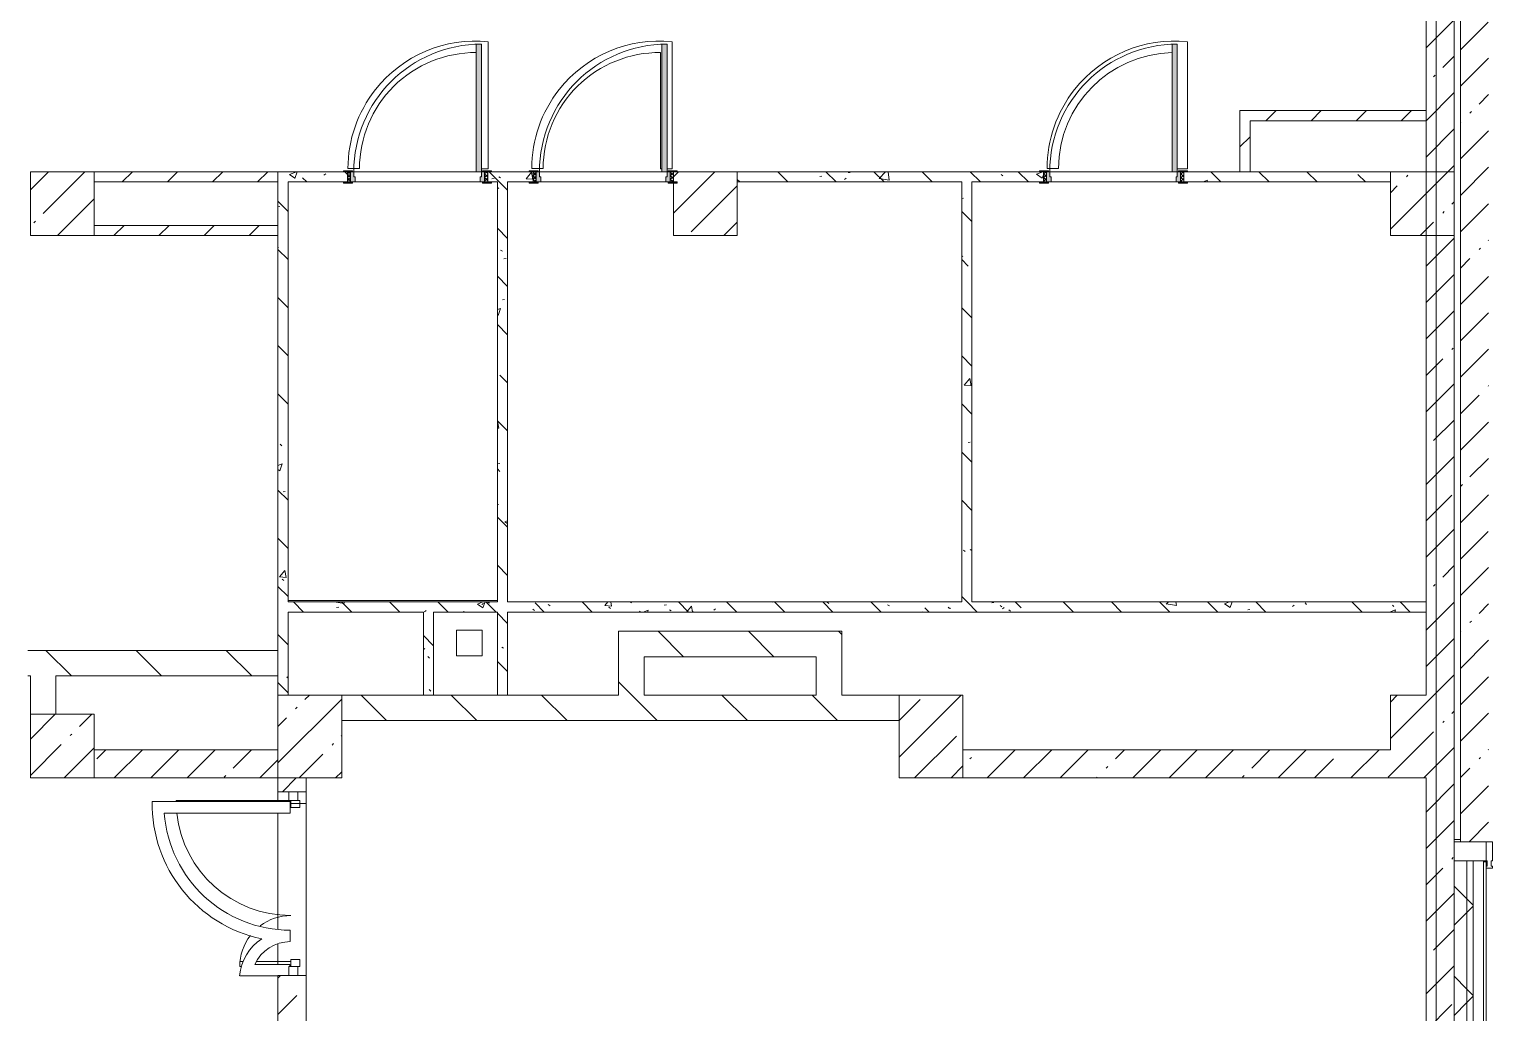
# Model space of a CAD drawing. Header units: millimetres. Extents: x -2766 to 205613, y -8553 to 29000.
# Drawn here: x 152133 to 163567, y 9060 to 16767 of the extents above; entities that cross this region are included whole.
import ezdxf

# ---------------------------------------------------------------- set-up
doc = ezdxf.new("R2010")
doc.units = ezdxf.units.MM
doc.linetypes.add('Осевая', pattern=[3175, 635, -476.25, 1587.5, -476.25])
for name, color, linetype, lineweight, true_color in [('A-DETL-GENF-4', 7, 'Continuous', 5, 0xaaaaaa), ('A-DOOR-2', 7, 'Continuous', 5, 0xaaaaaa), ('A-DOOR-3', 7, 'Continuous', 5, 0xe2e2e2), ('A-DOOR-FRAM-3', 7, 'Continuous', 5, 0xe2e2e2), ('A-DOOR-FRAM-4', 7, 'Continuous', 5, 0xaaaaaa), ('A-FLOR-2', 7, 'Continuous', 5, 0xaaaaaa), ('I-WALL-5', 7, 'Continuous', 5, 0x787878)]:
    doc.layers.add(name, color=color, linetype=linetype, lineweight=lineweight, true_color=true_color)
for name, color, linetype, lineweight in [('A-GLAZ-CWMG-3', 7, 'Continuous', 5), ('A-WALL', 7, 'Continuous', 9), ('A-WALL-3', 7, 'Continuous', 5), ('I-WALL-3', 7, 'Continuous', 5), ('S-COLS-2', 7, 'Continuous', 5), ('Оси', 7, 'Continuous', 9), ('Оси-2', 7, 'Осевая', 9)]:
    doc.layers.add(name, color=color, linetype=linetype, lineweight=lineweight)
pattern_1 = [(45, (78603, 0), (-285.1231, 285.1231), []), (45, (78888.1, 0), (-285.1231, 285.1231), [504.031, -100.806, 16.764, -84.042])]
pattern_2 = [(135, (78603, 0), (-353.5534, -353.5534), [])]
pattern_3 = [(45, (78603, 0), (-353.5534, 353.5534), []), (135, (78603, 0), (-353.5534, -353.5534), [])]
pattern_4 = [(135, (78603, 0), (-377.1708, -377.1708), [533.4, -88.9, 17.78, -88.9]), (135, (78603, 376.94), (-377.1708, -377.1708), []), (50, (78603, 0), (637.6445, -55.7866), [66.675, -733.425]), (355, (78603, 0), (-123.3494, 668.699), [53.34, -586.74]), (100.451, (78656.1, -4.65), (514.299, 612.908), [56.665, -623.315]), (46.184, (78603, 177.8), (948.7764, -147.15), [100.012, -1100.137]), (96.636, (78682.05, 165.5), (830.909, 865.997), [84.998, -934.973]), (351.184, (78603, 177.8), (830.918, 865.988), [80.01, -880.11]), (21, (78691.9, 133.35), (530.6506, -357.9283), [66.675, -733.425]), (326, (78691.9, 133.35), (216.308, 644.6585), [53.34, -586.74]), (71.451, (78736.1, 103.5), (746.9596, 286.7243), [56.665, -623.315]), (37.5, (78602.98, 0), (10.81053, 295.9426), [16.764, -562.864, 16.764, -578.866, -588.962]), (37.5, (78602.98, 0), (10.81053, 295.9426), [-1175.258, 16.764, -572.198]), (7.5, (78602.98, 0), (233.8692, 350.6318), [16.764, -322.834, 16.764, -549.529, -224.472]), (7.5, (78602.98, 0), (233.8692, 350.6318), [-905.891, 16.764, -207.708]), (327.5, (78404.74, 0), (474.5678, -20.0513), [16.764, -205.486, 16.764, -676.656, -920.115]), (327.5, (78404.74, 0), (474.5678, -20.0513), [-915.67, 16.764, -903.351]), (317.5, (78315.84, 0), (518.4522, 88.9934), [16.764, -272.161, 16.764, -443.738, -653.415]), (317.5, (78315.84, 0), (518.4522, 88.9934), [-749.427, 16.764, -636.651])]
pattern_5 = [(135, (1751.41, 104.685), (-14.14214, -14.14214), []), (225, (1751.41, 104.685), (14.14214, -14.14214), [])]
pattern_6 = [(45, (-371.384, 104.685), (-14.1421, 14.1421), []), (135, (-371.384, 104.685), (-14.1421, -14.1421), [])]
pattern_7 = [(45, (78602.98, 0), (-176.7767, 176.7767), [])]

# ---------------------------------------------------------------- blocks, each defined once
blk = doc.blocks.new('BSC_Колонна _Прямоугольная - 650х500-23287315-2_2_1_птичка')
at = {"layer": 'S-COLS-2'}
h = blk.add_hatch(dxfattribs=at)
h.set_pattern_fill('FP_145', color=256, style=0, pattern_type=2)
h.set_pattern_definition([(135, (11225, -75730), (-285.1231, -285.1231), []), (135, (11225, -75444.88), (-285.1231, -285.1231), [504.031, -100.806, 16.764, -84.042])])
h.paths.add_polyline_path([(325, -30), (325, 250), (-325, 250), (-325, -250), (325, -250), (325, -96)])
for p, q in [((325, 250), (-325, 250)), ((-325, 250), (-325, -250)), ((325, -250), (325, 250)), ((-325, -250), (325, -250))]:
    blk.add_line(p, q, dxfattribs=at)
blk = doc.blocks.new('BSC_Колонна _Прямоугольная - 500х500-V208-2_2_1_птичка')
at = {"layer": 'S-COLS-2'}
h = blk.add_hatch(dxfattribs=at)
h.set_pattern_fill('FP_146', color=256, style=0, pattern_type=2)
h.set_pattern_definition([(45, (-73790, -11150), (-285.1231, 285.1231), []), (45, (-73504.88, -11150), (-285.1231, 285.1231), [504.031, -100.806, 16.764, -84.042])])
h.paths.add_polyline_path([(-60, -250), (250, -250), (250, 250), (-250, 250), (-250, -250)])
for p, q in [((250, 250), (-250, 250)), ((-250, 250), (-250, -250)), ((250, -250), (250, 250)), ((-250, -250), (250, -250))]:
    blk.add_line(p, q, dxfattribs=at)
blk = doc.blocks.new('BSC_Колонна _Прямоугольная - 500х500-V224-2_2_1_птичка')
at = {"layer": 'S-COLS-2'}
h = blk.add_hatch(dxfattribs=at)
h.set_pattern_fill('FP_155', color=256, style=0, pattern_type=2)
h.set_pattern_definition([(45, (-73790, -15400), (-285.1231, 285.1231), []), (45, (-73504.88, -15400), (-285.1231, 285.1231), [504.031, -100.806, 16.764, -84.042])])
h.paths.add_polyline_path([(250, -250), (250, 250), (-250, 250), (-250, -250)])
for p, q in [((250, 250), (-250, 250)), ((-250, 250), (-250, -250)), ((250, -250), (250, 250)), ((-250, -250), (250, -250))]:
    blk.add_line(p, q, dxfattribs=at)
blk = doc.blocks.new('BSC_Колонна _Прямоугольная - 500х500-V225-2_2_1_птичка')
at = {"layer": 'S-COLS-2'}
h = blk.add_hatch(dxfattribs=at)
h.set_pattern_fill('FP_156', color=256, style=0, pattern_type=2)
h.set_pattern_definition([(45, (-78830, -15400), (-285.1231, 285.1231), []), (45, (-78544.88, -15400), (-285.1231, 285.1231), [504.031, -100.806, 16.764, -84.042])])
h.paths.add_polyline_path([(237, -250), (250, -250), (250, 250), (-250, 250), (-250, 170), (-220, 170), (-220, 162), (-250, 162), (-250, -250), (-141, -250)])
for p, q in [((250, 250), (-220, 250)), ((250, -250), (250, 250)), ((-250, 162), (-250, -250)), ((-250, -250), (250, -250))]:
    blk.add_line(p, q, dxfattribs=at)
blk = doc.blocks.new('110_Дверь_СКБ_1Ст_Внутренняя1 - Д-4 _л_ 1100x2100h_су мгн-32399984-2_2_1_птичка')
at = {"layer": 'A-DOOR-2'}
h = blk.add_hatch(dxfattribs=at)
h.set_pattern_fill('FP_143', color=256, style=0, pattern_type=2)
h.set_pattern_definition(pattern_5)
h.paths.add_polyline_path([(537.5, -40), (562.5, -40), (562.5, 40), (537.5, 38.2)])
at = {"layer": 'A-DOOR-3'}
h = blk.add_hatch(color=256, dxfattribs=at)
h.paths.add_polyline_path([(512.5, -40), (537.5, -40), (537.5, 40), (512.5, 36.4), (512.5, 0), (502.5, 0), (502.5, -40)])
h.paths.add_polyline_path([(-477.5, -40), (-477.5, 0), (-487.5, 0), (-487.5, 40), (-512.5, 40), (-512.5, -40), (-487.5, -40)])
at = {"layer": 'A-DOOR-FRAM-3'}
for points in [[(512.5, 40), (512.5, 1040), (472.5, 1040), (472.5, 40)], [(-567.5, 40), (-497.5, 40), (-497.5, 48), (-567.5, 48)], [(537.5, 40), (592.5, 40), (592.5, 48), (522.5, 48), (522.5, 40)], [(-538, -48), (-497.5, -48), (-497.5, -40), (-567.5, -40), (-567.5, -48)], [(522.5, -48), (592.5, -48), (592.5, -40), (522.5, -40)]]:
    blk.add_hatch(color=256, dxfattribs=at).paths.add_polyline_path(points)
at = {"layer": 'A-DOOR-FRAM-4'}
h = blk.add_hatch(dxfattribs=at)
h.set_pattern_fill('FP_144', color=256, style=0, pattern_type=2)
h.set_pattern_definition(pattern_6)
h.paths.add_polyline_path([(-512.5, -40), (-512.5, 40), (-537.5, 40), (-537.5, -40)])
at = {"layer": 'A-DOOR-2'}
for p, q in [((512.5, 1040), (472.5, 1040)), ((472.5, 1040), (472.5, 40)), ((512.5, 40), (512.5, 1040)), ((472.5, 40), (512.5, 40))]:
    blk.add_line(p, q, dxfattribs=at)
blk.add_arc((512.5, 40), 1000, 90, 180, dxfattribs=at)
at = {"layer": 'A-DOOR-FRAM-4'}
for p, q in [((-497.5, 48), (-567.5, 48)), ((-567.5, 48), (-567.5, 40)), ((-567.5, 40), (-497.5, 40)), ((-512.5, 40), (-537.5, 40)), ((-537.5, 40), (-537.5, -40)), ((-487.5, 40), (-512.5, 40)), ((-512.5, 40), (-512.5, -40)), ((-512.5, -40), (-512.5, 40)), ((-497.5, 40), (-512.5, 40)), ((-512.5, 40), (-512.5, 39)), ((-512.5, 39), (-497.5, 39)), ((-497.5, 40), (-497.5, 48)), ((-497.5, 39), (-497.5, 40)), ((-487.5, 0), (-487.5, 40)), ((-477.5, 0), (-487.5, 0)), ((-477.5, -40), (-477.5, 0)), ((512.5, 0), (502.5, 0)), ((502.5, 0), (502.5, -40)), ((512.5, 40), (512.5, 0)), ((537.5, 40), (512.5, 40)), ((592.5, 48), (522.5, 48)), ((522.5, 48), (522.5, 40)), ((537.5, 40), (522.5, 40)), ((522.5, 40), (522.5, 39)), ((522.5, 40), (592.5, 40)), ((522.5, 39), (537.5, 39)), ((537.5, -40), (537.5, 40)), ((562.5, 40), (537.5, 40)), ((537.5, 40), (537.5, -40)), ((537.5, 39), (537.5, 40)), ((562.5, -40), (562.5, 40)), ((592.5, 40), (592.5, 48)), ((-497.5, -40), (-567.5, -40)), ((-567.5, -40), (-567.5, -48)), ((-567.5, -48), (-497.5, -48)), ((-537.5, -40), (-512.5, -40)), ((-497.5, -39), (-512.5, -39)), ((-512.5, -39), (-512.5, -40)), ((-512.5, -40), (-477.5, -40)), ((-512.5, -40), (-497.5, -40)), ((-497.5, -40), (-497.5, -39)), ((-497.5, -48), (-497.5, -40)), ((502.5, -40), (537.5, -40)), ((537.5, -39), (522.5, -39)), ((522.5, -39), (522.5, -40)), ((522.5, -40), (537.5, -40)), ((592.5, -40), (522.5, -40)), ((522.5, -40), (522.5, -48)), ((522.5, -48), (592.5, -48)), ((537.5, -40), (537.5, -39)), ((537.5, -40), (562.5, -40)), ((592.5, -48), (592.5, -40))]:
    blk.add_line(p, q, dxfattribs=at)
blk = doc.blocks.new('Прямоугольный импост - Импост структурный с накладкой - 190мм-23946641-2_2_1_птичка')
at = {"layer": 'A-GLAZ-CWMG-3'}
for p, q in [((0, 17), (-50, 17)), ((-50, 17), (-50, 0)), ((-50, 0), (-40, 0)), ((-40, 0), (-40, -40)), ((-10, -40), (-10, 0)), ((-10, 0), (0, 0)), ((0, 0), (0, 17)), ((-40, -40), (-50, -40)), ((-50, -40), (-50, -190)), ((0, -40), (-10, -40)), ((0, -190), (0, -40)), ((-50, -190), (0, -190))]:
    blk.add_line(p, q, dxfattribs=at)
blk = doc.blocks.new('110_Дверь_СКБ_1Ст_Внутренняя1 - Д-5 _л_ 1100x2100h_су мгн EIW30-32897889-2_2_1_птичка')
at = {"layer": 'A-DOOR-2'}
h = blk.add_hatch(dxfattribs=at)
h.set_pattern_fill('FP_143', color=256, style=0, pattern_type=2)
h.set_pattern_definition(pattern_5)
h.paths.add_polyline_path([(562.5, -40), (562.5, 40), (537.5, 40), (537.5, -40)])
at = {"layer": 'A-DOOR-3'}
h = blk.add_hatch(color=256, dxfattribs=at)
h.paths.add_polyline_path([(-512.1, -40), (-477.5, -39), (-477.5, 0), (-487.5, 0), (-487.5, 40), (-512.5, 40), (-512.5, -40)])
h.paths.add_polyline_path([(537.5, -40), (537.5, 40), (512.5, 40), (512.5, 0), (502.5, 0), (502.5, -40), (512.5, -40)])
at = {"layer": 'A-DOOR-FRAM-3'}
for points in [[(512.5, 40), (512.5, 1040), (472.5, 1040), (476.8, 40)], [(-497.5, 40), (-497.5, 48), (-567.5, 48), (-567.5, 40), (-508.3, 40)], [(592.5, 40), (592.5, 48), (522.5, 48), (522.5, 40), (566.8, 40)], [(-512.5, -48), (-497.5, -48), (-497.5, -40), (-567.5, -40), (-567.5, -48), (-513.8, -48)], [(537.5, -48), (592.5, -48), (592.5, -40), (522.5, -40), (522.5, -48)]]:
    blk.add_hatch(color=256, dxfattribs=at).paths.add_polyline_path(points)
at = {"layer": 'A-DOOR-FRAM-4'}
h = blk.add_hatch(dxfattribs=at)
h.set_pattern_fill('FP_144', color=256, style=0, pattern_type=2)
h.set_pattern_definition(pattern_6)
h.paths.add_polyline_path([(-512.5, -40), (-512.5, 40), (-537.5, 40), (-537.5, -40), (-512.6, -40)])
at = {"layer": 'A-DOOR-2'}
for p, q in [((512.5, 1040), (472.5, 1040)), ((472.5, 1040), (472.5, 40)), ((512.5, 40), (512.5, 1040)), ((472.5, 40), (512.5, 40))]:
    blk.add_line(p, q, dxfattribs=at)
blk.add_arc((512.5, 40), 1000, 90, 180, dxfattribs=at)
at = {"layer": 'A-DOOR-FRAM-4'}
for p, q in [((-497.5, 48), (-567.5, 48)), ((-567.5, 48), (-567.5, 40)), ((-567.5, 40), (-497.5, 40)), ((-512.5, 40), (-537.5, 40)), ((-537.5, 40), (-537.5, -40)), ((-487.5, 40), (-512.5, 40)), ((-512.5, 40), (-512.5, -40)), ((-512.5, -40), (-512.5, 40)), ((-497.5, 40), (-512.5, 40)), ((-512.5, 40), (-512.5, 39)), ((-512.5, 39), (-497.5, 39)), ((-497.5, 40), (-497.5, 48)), ((-497.5, 39), (-497.5, 40)), ((-487.5, 0), (-487.5, 40)), ((-477.5, 0), (-487.5, 0)), ((-477.5, -40), (-477.5, 0)), ((512.5, 0), (502.5, 0)), ((502.5, 0), (502.5, -40)), ((512.5, 40), (512.5, 0)), ((537.5, 40), (512.5, 40)), ((592.5, 48), (522.5, 48)), ((522.5, 48), (522.5, 40)), ((537.5, 40), (522.5, 40)), ((522.5, 40), (522.5, 39)), ((522.5, 40), (592.5, 40)), ((522.5, 39), (537.5, 39)), ((537.5, -40), (537.5, 40)), ((562.5, 40), (537.5, 40)), ((537.5, 40), (537.5, -40)), ((537.5, 39), (537.5, 40)), ((562.5, -40), (562.5, 40)), ((592.5, 40), (592.5, 48)), ((-497.5, -40), (-567.5, -40)), ((-567.5, -40), (-567.5, -48)), ((-567.5, -48), (-497.5, -48)), ((-537.5, -40), (-512.5, -40)), ((-497.5, -39), (-512.5, -39)), ((-512.5, -39), (-512.5, -40)), ((-512.5, -40), (-477.5, -40)), ((-512.5, -40), (-497.5, -40)), ((-497.5, -40), (-497.5, -39)), ((-497.5, -48), (-497.5, -40)), ((502.5, -40), (537.5, -40)), ((537.5, -39), (522.5, -39)), ((522.5, -39), (522.5, -40)), ((522.5, -40), (537.5, -40)), ((592.5, -40), (522.5, -40)), ((522.5, -40), (522.5, -48)), ((522.5, -48), (592.5, -48)), ((537.5, -40), (537.5, -39)), ((537.5, -40), (562.5, -40)), ((592.5, -48), (592.5, -40))]:
    blk.add_line(p, q, dxfattribs=at)
blk = doc.blocks.new('BSC_Колонна _Прямоугольная - 650х500-V252-2_2_1_птичка')
at = {"layer": 'S-COLS-2'}
h = blk.add_hatch(dxfattribs=at)
h.set_pattern_fill('FP_175', color=256, style=0, pattern_type=2)
h.set_pattern_definition([(135, (11225, -80600), (-285.1231, -285.1231), []), (135, (11225, -80314.88), (-285.1231, -285.1231), [504.031, -100.806, 16.764, -84.042])])
h.paths.add_polyline_path([(325, -250), (325, 250), (-325, 250), (-325, -250), (1, -250)])
for p, q in [((325, 250), (-325, 250)), ((-325, 250), (-325, -250)), ((325, -250), (325, 250)), ((-325, -250), (325, -250))]:
    blk.add_line(p, q, dxfattribs=at)
blk = doc.blocks.new('Прямоугольный импост - 50 x 70 мм-V289-2_2_1_птичка')
at = {"layer": 'A-GLAZ-CWMG-3'}
for p, q in [((-70, 35), (0, 35)), ((-70, -35), (-70, 35)), ((0, 35), (0, -35)), ((0, -35), (-70, -35))]:
    blk.add_line(p, q, dxfattribs=at)
blk = doc.blocks.new('Дверь_Витражная_остекление_ - ДВН_ДАО_Главный вход_1200 в свету Д-22 _п_-32403398-2_2_1_птичка')
at = {"layer": 'A-DETL-GENF-4'}
for p, q in [((650, 920), (642, 920)), ((650, 35), (650, 920)), ((-610, 420), (-650, 420)), ((-650, 420), (-650, 407)), ((-610, 392), (-610, 420)), ((-610, 20), (-610, 289)), ((-650, 20), (-610, 20)), ((-595, 20), (-650, 20)), ((-595, -50), (-595, 20)), ((595, -50), (595, 20)), ((595, 20), (650, 20)), ((610, 20), (650, 20)), ((-650, -35), (-650, -50)), ((-650, -50), (-595, -50)), ((650, -50), (595, -50)), ((650, -35), (650, -50))]:
    blk.add_line(p, q, dxfattribs=at)
at = {"layer": 'A-DOOR-2'}
for p, q in [((650, 920), (650, 35)), ((-650, 420), (-650, 407))]:
    blk.add_line(p, q, dxfattribs=at)
for centre, radius, start, end in [((650, 20), 900, 90, 90.5109), ((650, 20), 900, 96.319, 180), ((-650, 20), 400, 52.4742, 90), ((-650, 20), 400, 360, 37.0443)]:
    blk.add_arc(centre, radius, start, end, dxfattribs=at)
blk = doc.blocks.new('Прямоугольный импост - 50 x 70 мм-V281-2_2_1_птичка')
at = {"layer": 'A-GLAZ-CWMG-3'}
for p, q in [((0, 35), (-70, 35)), ((-70, 35), (-70, -35)), ((0, -35), (0, 35)), ((-70, -35), (0, -35))]:
    blk.add_line(p, q, dxfattribs=at)

msp = doc.modelspace()

# ---------------------------------------------------------------- hatches: boundary and pattern name
at = {"layer": 'A-WALL-3'}
h = msp.add_hatch(dxfattribs=at)
h.set_pattern_fill('FP_121', color=256, style=0, pattern_type=2)
h.set_pattern_definition(pattern_3)
h.paths.add_polyline_path([(163309.1, 3450), (163403, 3450), (163403, 10250), (163303, 10250), (163303, 3450)])
h = msp.add_hatch(dxfattribs=at)
h.set_pattern_fill('FP_121', color=256, style=0, pattern_type=2)
h.set_pattern_definition(pattern_3)
h.paths.add_polyline_path([(163403, 3400), (163453, 3400), (163453, 10250), (163403, 10250), (163403, 3441)])
at = {"layer": 'I-WALL-3'}
h = msp.add_hatch(dxfattribs=at)
h.set_pattern_fill('FP_123', color=256, style=0, pattern_type=2)
h.set_pattern_definition(pattern_1)
h.paths.add_polyline_path([(163303, 15530), (163303, 17270), (163083, 17270), (163083, 15650), (163259, 15650)])
h.paths.add_polyline_path([(163303, 18370), (163303, 18570), (163083, 18570), (163083, 18370), (163245, 18370)])
h = msp.add_hatch(dxfattribs=at)
h.set_pattern_fill('FP_123', color=256, style=0, pattern_type=2)
h.set_pattern_definition(pattern_1)
h.paths.add_polyline_path([(163573, 16300), (163573, 17270), (163353, 17270), (163353, 16300)])
h = msp.add_hatch(dxfattribs=at)
h.set_pattern_fill('FP_123', color=256, style=0, pattern_type=2)
h.set_pattern_definition(pattern_1)
h.paths.add_polyline_path([(163353, 10400), (163573, 10400), (163573, 16300), (163353, 16294.3), (163353, 10417.9)])
h = msp.add_hatch(dxfattribs=at)
h.set_pattern_fill('FP_127', color=256, style=0, pattern_type=2)
h.set_pattern_definition(pattern_7)
h.paths.add_polyline_path([(161623, 15650), (161703, 15650), (161703, 16130), (161623, 16130), (161623, 15655.8)])
h = msp.add_hatch(dxfattribs=at)
h.set_pattern_fill('FP_127', color=256, style=0, pattern_type=2)
h.set_pattern_definition(pattern_7)
h.paths.add_polyline_path([(163083, 16050), (163083, 16130), (161703, 16130), (161703, 16050), (163067.5, 16050)])
h = msp.add_hatch(dxfattribs=at)
h.set_pattern_fill('FP_127', color=256, style=0, pattern_type=2)
h.set_pattern_definition(pattern_7)
h.paths.add_polyline_path([(152643, 15570), (154083, 15570), (154083, 15650), (152643, 15650)])
h = msp.add_hatch(dxfattribs=at)
h.set_pattern_fill('FP_127', color=256, style=0, pattern_type=2)
h.set_pattern_definition(pattern_7)
h.paths.add_polyline_path([(154083, 15150), (154083, 15230), (152643, 15230), (152643, 15150), (153336.4, 15150)])
h = msp.add_hatch(dxfattribs=at)
h.set_pattern_fill('FP_123', color=256, style=0, pattern_type=2)
h.set_pattern_definition(pattern_1)
h.paths.add_polyline_path([(163113, 4050), (163303, 4050), (163303, 10900), (163083, 10900), (163083, 4050)])
h.paths.add_polyline_path([(163110.4, 11550), (163303, 11550), (163303, 15150), (163083, 15150), (163083, 11550)])
h = msp.add_hatch(dxfattribs=at)
h.set_pattern_fill('FP_126', color=256, style=0, pattern_type=2)
h.set_pattern_definition(pattern_2)
h.paths.add_polyline_path([(156939.6, 11550), (156953, 11550), (156953, 12050), (156753, 12050), (156753, 11550)])
h = msp.add_hatch(dxfattribs=at)
h.set_pattern_fill('FP_126', color=256, style=0, pattern_type=2)
h.set_pattern_definition(pattern_2)
h.paths.add_polyline_path([(158303, 11850), (158303, 12050), (156953, 12050), (156953, 11850), (157328, 11850)])
h = msp.add_hatch(dxfattribs=at)
h.set_pattern_fill('FP_126', color=256, style=0, pattern_type=2)
h.set_pattern_definition(pattern_2)
h.paths.add_polyline_path([(158303, 11550), (158503, 11550), (158503, 12050), (158303, 12050), (158303, 11638.9)])
h = msp.add_hatch(dxfattribs=at)
h.set_pattern_fill('FP_126', color=256, style=0, pattern_type=2)
h.set_pattern_definition(pattern_2)
h.paths.add_polyline_path([(153336.4, 11700), (154083, 11700), (154083, 11900), (152123, 11898.7), (152123, 11700), (152343, 11700)])
h.paths.add_polyline_path([(147306.7, 11700), (147357, 11700), (147357, 11900), (147248, 11900), (147248, 11700)])
h.paths.add_polyline_path([(148837, 11700), (148913, 11700), (148913, 11900), (148837, 11900)])
h.paths.add_polyline_path([(149433, 11700), (149433, 11900), (149413, 11900), (149413, 11700)])
h = msp.add_hatch(dxfattribs=at)
h.set_pattern_fill('FP_126', color=256, style=0, pattern_type=2)
h.set_pattern_definition(pattern_2)
h.paths.add_polyline_path([(158953, 11350), (158953, 11550), (154583, 11550), (154583, 11350), (158888.1, 11350)])
h = msp.add_hatch(dxfattribs=at)
h.set_pattern_fill('FP_123', color=256, style=0, pattern_type=2)
h.set_pattern_definition(pattern_1)
h.paths.add_polyline_path([(154083, 10900), (154083, 11120), (152643, 11120), (152643, 10900), (153786.8, 10900)])
h = msp.add_hatch(dxfattribs=at)
h.set_pattern_fill('FP_123', color=256, style=0, pattern_type=2)
h.set_pattern_definition(pattern_1)
h.paths.add_polyline_path([(160624.1, 10900), (162803, 10900), (162803, 11120), (159453, 11120), (159453, 10900), (160542.7, 10900)])
h = msp.add_hatch(dxfattribs=at)
h.set_pattern_fill('FP_123', color=256, style=0, pattern_type=2)
h.set_pattern_definition(pattern_1)
h.paths.add_polyline_path([(154083, 7900), (154303, 7900), (154303, 9352.3), (154083, 9352.3), (154083, 8011.4)])
h.paths.add_polyline_path([(154083, 10792.3), (154303, 10792.3), (154303, 10900), (154083, 10900)])
at = {"layer": 'I-WALL-5'}
h = msp.add_hatch(dxfattribs=at)
h.set_pattern_fill('FP_134', color=256, style=0, pattern_type=2)
h.set_pattern_definition(pattern_4)
h.paths.add_polyline_path([(154083, 11550), (154163, 11550), (154162.8, 15650), (154083, 15650), (154083, 11561.2)])
h = msp.add_hatch(dxfattribs=at)
h.set_pattern_fill('FP_134', color=256, style=0, pattern_type=2)
h.set_pattern_definition(pattern_4)
h.paths.add_polyline_path([(162563, 15570), (162803, 15570), (162803, 15650), (161183, 15650), (161183, 15570), (162344.2, 15570)])
h.paths.add_polyline_path([(157683, 15570), (160083, 15570), (160083, 15650), (157683, 15650), (157683, 15632.3)])
h.paths.add_polyline_path([(156083, 15570), (156083, 15650), (155727.8, 15650), (155727.8, 15570), (156053, 15570)])
h.paths.add_polyline_path([(154163, 15570), (154627.8, 15571), (154627.8, 15650), (154163, 15650), (154163, 15571)])
h = msp.add_hatch(dxfattribs=at)
h.set_pattern_fill('FP_134', color=256, style=0, pattern_type=2)
h.set_pattern_definition(pattern_4)
h.paths.add_polyline_path([(155882.8, 11550), (155882.8, 15570), (155802.8, 15570), (155802.8, 11550)])
h = msp.add_hatch(dxfattribs=at)
h.set_pattern_fill('FP_134', color=256, style=0, pattern_type=2)
h.set_pattern_definition(pattern_4)
h.paths.add_polyline_path([(159522.8, 12280), (159522.8, 15570), (159442.8, 15570), (159442.8, 12280)])
h = msp.add_hatch(dxfattribs=at)
h.set_pattern_fill('FP_134', color=256, style=0, pattern_type=2)
h.set_pattern_definition(pattern_4)
h.paths.add_polyline_path([(155222.8, 12200), (155802.8, 12200), (155799.4, 12280), (154163, 12280), (154163, 12200), (155138, 12200)])
h = msp.add_hatch(dxfattribs=at)
h.set_pattern_fill('FP_134', color=256, style=0, pattern_type=2)
h.set_pattern_definition(pattern_4)
h.paths.add_polyline_path([(162344.2, 12200), (163083, 12200), (163083, 12280), (155882.8, 12280), (155882.8, 12200), (160542.7, 12200)])
h = msp.add_hatch(dxfattribs=at)
h.set_pattern_fill('FP_134', color=256, style=0, pattern_type=2)
h.set_pattern_definition(pattern_4)
h.paths.add_polyline_path([(155302.8, 11550), (155302.8, 12200), (155222.8, 12200), (155222.8, 11550)])
at = {"layer": 'S-COLS-2'}
h = msp.add_hatch(dxfattribs=at)
h.set_pattern_fill('FP_123', color=256, style=0, pattern_type=2)
h.set_pattern_definition(pattern_1)
h.paths.add_polyline_path([(162803, 15150), (163303, 15150), (163303, 15530), (163259, 15650), (162803, 15650), (162803, 15530)])
h = msp.add_hatch(dxfattribs=at)
h.set_pattern_fill('FP_123', color=256, style=0, pattern_type=2)
h.set_pattern_definition(pattern_1)
h.paths.add_polyline_path([(163113, 10900), (163303, 10900), (163303, 11550), (162803, 11550), (162803, 10900), (163111.9, 10900)])

# ---------------------------------------------------------------- linework, layer by layer
at = {"layer": 'A-FLOR-2'}
for p, q in [((155732, 15674.2), (155732, 16669.2)), ((157082, 16584.1), (157082, 15674.2)), ((157172, 15674.2), (157172, 16669.2)), ((161212, 15674.2), (161212, 16669.2)), ((154632, 15675.2), (154722, 15675.2)), ((155677.8, 15674.2), (155732, 15674.2)), ((156072, 15675.2), (156162, 15675.2)), ((157082, 15674.2), (157093, 15674.2)), ((157133, 15674.2), (157172, 15674.2)), ((160112, 15675.2), (160202, 15675.2)), ((161133, 15674.2), (161212, 15674.2)), ((155637.8, 15650), (154677.8, 15650)), ((154162.8, 12291), (155802.8, 12291)), ((155483.5, 12057), (155683.5, 12057)), ((155483.5, 11857), (155483.5, 12057)), ((155683.5, 12057), (155683.5, 11857)), ((155683.5, 11857), (155483.5, 11857)), ((154083, 10714.4), (154083, 10792.3)), ((154180, 10714.4), (153097.3, 10714.4)), ((154180, 10624.7), (154180, 10714.4)), ((154303, 10700), (154180, 10700)), ((153192.4, 10624.7), (154180, 10624.7)), ((163303, 10417.9), (163353, 10417.9)), ((154180, 9617.4), (154180, 9707)), ((154177, 9439.5), (153902, 9439.5)), ((154177, 9422.3), (154177, 9439.5)), ((153783, 9350.1), (154083, 9350.1))]:
    msp.add_line(p, q, dxfattribs=at)
for centre, radius, start, end in [((155632, 15674.2), 910, 89.63868, 179.93704), ((155632, 15674.2), 1000, 84.26083, 141.66995), ((157072, 15674.2), 910, 89.37036, 179.93704), ((157072, 15674.2), 1000, 84.26083, 141.66995), ((161112, 15674.2), 910, 91.20322, 179.93704), ((161112, 15674.2), 1000, 84.26083, 141.66995), ((155632, 15674.2), 1000, 141.67044, 179.9427), ((157072, 15674.2), 1000, 141.67044, 179.9427), ((161112, 15674.2), 1000, 141.67044, 179.9427), ((154176.1, 10696.2), 1079, 179.03315, 258.2109), ((154180, 10697.3), 990.3, 184.20575, 270), ((154176.1, 9312.2), 395, 123.92463, 174.49945), ((154180, 9311.2), 306.2, 90, 155.21522)]:
    msp.add_arc(centre, radius, start, end, dxfattribs=at)
at = {"layer": 'A-WALL'}
for p, q in [((163083, 16130), (163083, 16050)), ((154083, 15570), (154083, 15650)), ((161623, 15650), (161703, 15650)), ((154083, 15150), (154083, 15230)), ((163083, 12200), (163083, 12280)), ((155222.8, 11550), (155302.8, 11550)), ((155802.8, 11550), (155882.8, 11550)), ((163303, 10250), (163553, 10250)), ((163403, 3450), (163403, 10250)), ((163453, 3400), (163453, 10250)), ((163533, 3320), (163533, 10250)), ((163533, 10247), (163553, 10247)), ((163553, 10242), (163533, 10242))]:
    msp.add_line(p, q, dxfattribs=at)
at = {"layer": 'A-WALL-3'}
for p, q in [((163353, 10400), (163303, 10400)), ((163553, 3300), (163553, 10400)), ((163563, 10242), (163553, 10242))]:
    msp.add_line(p, q, dxfattribs=at)
at = {"layer": 'I-WALL-3'}
for p, q in [((163353, 17270), (163353, 10400)), ((163083, 17240), (163083, 16130)), ((163303, 11550), (163303, 17240)), ((161623, 16130), (161623, 15650)), ((163083, 16130), (161623, 16130)), ((161703, 15650), (161703, 16050)), ((161703, 16050), (163083, 16050)), ((163083, 16050), (163083, 12280)), ((154597.8, 15650), (152643, 15650)), ((152643, 15570), (154083, 15570)), ((154083, 15570), (154083, 15230)), ((154163, 12280), (154163, 15570)), ((154163, 15570), (154597.8, 15570)), ((154677.8, 15650), (155637.8, 15650)), ((155667.8, 15570), (154687.8, 15570)), ((156053, 15650), (155757.8, 15650)), ((155757.8, 15570), (155802.8, 15570)), ((155802.8, 15570), (155802.8, 12280)), ((155882.8, 15570), (156053, 15570)), ((155882.8, 12280), (155882.8, 15570)), ((156133, 15650), (157093, 15650)), ((157123, 15570), (156143, 15570)), ((160053, 15650), (157683, 15650)), ((157683, 15570), (159442.8, 15570)), ((159442.8, 15570), (159442.8, 12280)), ((159522.8, 15570), (160053, 15570)), ((159522.8, 12280), (159522.8, 15570)), ((160133, 15650), (161093, 15650)), ((161123, 15570), (160143, 15570)), ((161623, 15650), (161213, 15650)), ((161213, 15570), (162803, 15570)), ((162803, 15650), (161703, 15650)), ((162803, 15570), (162803, 15650)), ((154083, 15230), (152643, 15230)), ((152643, 15150), (154083, 15150)), ((154083, 15150), (154083, 11550)), ((155802.8, 12280), (154163, 12280)), ((159442.8, 12280), (155882.8, 12280)), ((163083, 12280), (159522.8, 12280)), ((154163, 11550), (154163, 12200)), ((154163, 12200), (155222.8, 12200)), ((155222.8, 12200), (155222.8, 11550)), ((155302.8, 12200), (155802.8, 12200)), ((155302.8, 11550), (155302.8, 12200)), ((155802.8, 12200), (155802.8, 11550)), ((155882.8, 11550), (155882.8, 12200)), ((155882.8, 12200), (163083, 12200)), ((163083, 12200), (163083, 11550)), ((156753, 12050), (156753, 11550)), ((158503, 12050), (156753, 12050)), ((158503, 11550), (158503, 12050)), ((154083, 11900), (152123, 11900)), ((156953, 11550), (156953, 11850)), ((156953, 11850), (158303, 11850)), ((158303, 11850), (158303, 11550)), ((152143, 11700), (152123, 11700)), ((152143, 11700), (152143, 11400)), ((152343, 11700), (154083, 11700)), ((152343, 11400), (152343, 11700)), ((155222.8, 11550), (154583, 11550)), ((155802.8, 11550), (155302.8, 11550)), ((156753, 11550), (155882.8, 11550)), ((158303, 11550), (156953, 11550)), ((158953, 11550), (158503, 11550)), ((154583, 11350), (158953, 11350)), ((154083, 11120), (152643, 11120)), ((162803, 11120), (159453, 11120)), ((152643, 10900), (154083, 10900)), ((154083, 10900), (154083, 10792.3)), ((154303, 4050), (154303, 10900)), ((159453, 10900), (162803, 10900)), ((163083, 10900), (163083, 4050)), ((163303, 4050), (163303, 10900)), ((154083, 10792.3), (154303, 10792.3)), ((154083, 9712.2), (154083, 10624.7)), ((163353, 10400), (163573, 10400)), ((154083, 9439.5), (154083, 9600.4)), ((154083, 9352.3), (154083, 8280)), ((154303, 9352.3), (154083, 9352.3))]:
    msp.add_line(p, q, dxfattribs=at)
at = {"layer": 'S-COLS-2'}
for p, q in [((163303, 15650), (162803, 15650)), ((162803, 15650), (162803, 15150)), ((163303, 15150), (163303, 15650)), ((162803, 15150), (163303, 15150)), ((163083, 11550), (162803, 11550)), ((162803, 11550), (162803, 11120)), ((163303, 10900), (163303, 11550)), ((162803, 10900), (163083, 10900))]:
    msp.add_line(p, q, dxfattribs=at)
at = {"layer": 'Оси'}
for p, q in [((163163, 10029.8), (163163, 21915.1)), ((163163, -1906.3), (163163, 9979))]:
    msp.add_line(p, q, dxfattribs=at)
at = {"layer": 'Оси-2'}
msp.add_line((163163, 9979), (163163, 10029.8), dxfattribs=at)

# ---------------------------------------------------------------- block references
at = {"layer": 'A-DOOR-2'}
for name, p in [('110_Дверь_СКБ_1Ст_Внутренняя1 - Д-5 _л_ 1100x2100h_су мгн EIW30-32897889-2_2_1_птичка', (155165.3, 15610)), ('110_Дверь_СКБ_1Ст_Внутренняя1 - Д-4 _л_ 1100x2100h_су мгн-32399984-2_2_1_птичка', (156620.5, 15610)), ('110_Дверь_СКБ_1Ст_Внутренняя1 - Д-4 _л_ 1100x2100h_су мгн-32399984-2_2_1_птичка', (160620.5, 15610))]:
    msp.add_blockref(name, p, dxfattribs=at)
at = {"layer": 'A-DOOR-2', "rotation": 89.99999999999997}
msp.add_blockref('Дверь_Витражная_остекление_ - ДВН_ДАО_Главный вход_1200 в свету Д-22 _п_-32403398-2_2_1_птичка', (154204, 10072.3), dxfattribs=at)
at = {"layer": 'A-GLAZ-CWMG-3', "extrusion": (0, 0, -1), "rotation": 90.00000000000004}
msp.add_blockref('Прямоугольный импост - 50 x 70 мм-V289-2_2_1_птичка', (-154204, 10792.3), dxfattribs=at)
at = {"layer": 'A-GLAZ-CWMG-3'}
for name, p, rotation in [('Прямоугольный импост - Импост структурный с накладкой - 190мм-23946641-2_2_1_птичка', (163553, 10210), 180), ('Прямоугольный импост - 50 x 70 мм-V281-2_2_1_птичка', (154204, 9352.3), 269.9999999999999)]:
    msp.add_blockref(name, p, dxfattribs=dict(at, rotation=rotation))
at = {"layer": 'S-COLS-2'}
for name, p in [('BSC_Колонна _Прямоугольная - 500х500-V224-2_2_1_птичка', (152393, 15400)), ('BSC_Колонна _Прямоугольная - 500х500-V225-2_2_1_птичка', (157433, 15400)), ('BSC_Колонна _Прямоугольная - 500х500-V208-2_2_1_птичка', (152393, 11150))]:
    msp.add_blockref(name, p, dxfattribs=at)
at = {"layer": 'S-COLS-2', "rotation": 270.0000000000007}
for name, p in [('BSC_Колонна _Прямоугольная - 650х500-23287315-2_2_1_птичка', (154333, 11225)), ('BSC_Колонна _Прямоугольная - 650х500-V252-2_2_1_птичка', (159203, 11225))]:
    msp.add_blockref(name, p, dxfattribs=at)

doc.saveas('drawing.dxf')
